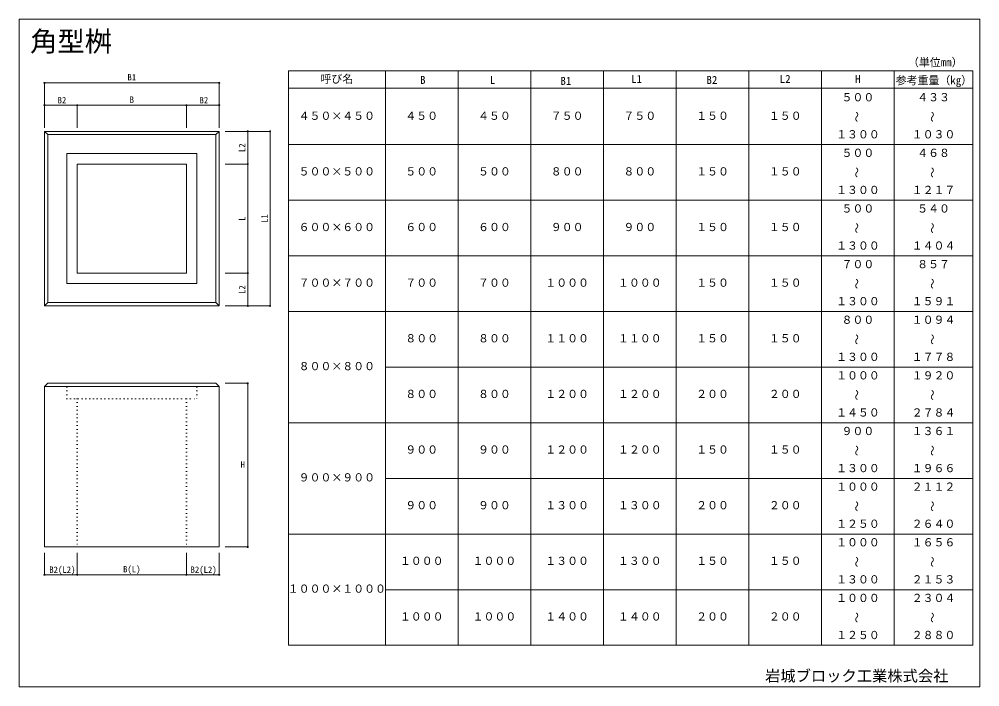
# Model space of a CAD drawing. Units: millimetres, scale not verified. Extents: x 2005 to 6405, y 1440 to 4500.
import ezdxf
from ezdxf.enums import TextEntityAlignment as Align

# ---------------------------------------------------------------- set-up
doc = ezdxf.new("R2010")
doc.units = ezdxf.units.MM
doc.header["$LTSCALE"] = 10
doc.header["$PDMODE"] = 32
doc.header["$PDSIZE"] = 5
doc.linetypes.add('DOTTED', pattern=[1.75, 0.25, -1.5])
doc.layers.add('_0-0_', color=7, linetype='Continuous', lineweight=18)
doc.styles.add('ＭＳ ゴシック', font='')
doc.styles.get('ＭＳ ゴシック').set_extended_font_data('MS Gothic')

msp = doc.modelspace()

# ---------------------------------------------------------------- linework, layer by layer
at = {"layer": '_0-0_'}
for p, q in [((6405, 4500), (2005, 4500)), ((2005, 4500), (2005, 1440)), ((6405, 4500), (6405, 1440)), ((3237.99, 4263.53), (3237.99, 1630.2)), ((3237.99, 4263.53), (6373.07, 4263.53)), ((3682.32, 4263.53), (3682.32, 1630.2)), ((4015.32, 4263.53), (4015.32, 1630.2)), ((4348.32, 4263.53), (4348.32, 1630.2)), ((4681.32, 4263.53), (4681.32, 1630.2)), ((5014.32, 4263.53), (5014.32, 1630.2)), ((5347.32, 4263.53), (5347.32, 1630.2)), ((5680.32, 4263.53), (5680.32, 1630.2)), ((5680.32, 4263.53), (5680.32, 1630.2)), ((6013.32, 1630.2), (6013.32, 4263.53)), ((6373.07, 1630.2), (6373.07, 4263.53)), ((2120.83, 4207.93), (2920.83, 4207.93)), ((2120.83, 4207.93), (2120.83, 4105.23)), ((2920.83, 4207.93), (2920.83, 4105.23)), ((3237.99, 4183.53), (6373.07, 4183.53)), ((2120.83, 4105.23), (2270.83, 4105.23)), ((2120.83, 4105.23), (2120.83, 4002.53)), ((2270.83, 4105.23), (2770.83, 4105.23)), ((2270.83, 4105.23), (2270.83, 4002.53)), ((2770.83, 4105.23), (2920.83, 4105.23)), ((2770.83, 4105.23), (2770.83, 4002.53)), ((2920.83, 4105.23), (2920.83, 4002.53)), ((2120.83, 3985.81), (2120.83, 3185.81)), ((2920.83, 3985.81), (2120.83, 3985.81)), ((2135.83, 3970.81), (2120.83, 3985.81)), ((2135.83, 3970.81), (2135.83, 3200.81)), ((2905.83, 3970.81), (2135.83, 3970.81)), ((2905.83, 3970.81), (2920.83, 3985.81)), ((2905.83, 3200.81), (2905.83, 3970.81)), ((2920.83, 3185.81), (2920.83, 3985.81)), ((3051.58, 3985.81), (2949, 3985.81)), ((3051.58, 3985.81), (3154.28, 3985.81)), ((3051.58, 3985.81), (3051.58, 3835.81)), ((3154.28, 3985.81), (3154.28, 3185.81)), ((3237.99, 3925.2), (6373.07, 3925.2)), ((2818.83, 3883.81), (2222.83, 3883.81)), ((2222.83, 3883.81), (2222.83, 3287.81)), ((2818.83, 3287.81), (2818.83, 3883.81)), ((2770.83, 3835.81), (2270.83, 3835.81)), ((2270.83, 3835.81), (2270.83, 3335.81)), ((2770.83, 3335.81), (2770.83, 3835.81)), ((3051.58, 3835.81), (2949, 3835.81)), ((3051.58, 3835.81), (3051.58, 3335.81)), ((3237.99, 3670.2), (6373.07, 3670.2)), ((3237.99, 3415.2), (6373.07, 3415.2)), ((2270.83, 3335.81), (2770.83, 3335.81)), ((3051.58, 3335.81), (2949, 3335.81)), ((3051.58, 3335.81), (3051.58, 3185.81)), ((2222.83, 3287.81), (2818.83, 3287.81)), ((2135.83, 3200.81), (2120.83, 3185.81)), ((2120.83, 3185.81), (2920.83, 3185.81)), ((2135.83, 3200.81), (2905.83, 3200.81)), ((2905.83, 3200.81), (2920.83, 3185.81)), ((3051.58, 3185.81), (2949, 3185.81)), ((3154.28, 3185.81), (3051.58, 3185.81)), ((3237.99, 3160.2), (6373.07, 3160.2)), ((3681.99, 2905.2), (6373.07, 2905.2)), ((2120.83, 2816.01), (2135.83, 2831.01)), ((2120.83, 2816.01), (2920.83, 2816.01)), ((2120.83, 2816.01), (2120.83, 2081.01)), ((2135.83, 2831.01), (2905.83, 2831.01)), ((2920.83, 2816.01), (2905.83, 2831.01)), ((2920.83, 2816.01), (2920.83, 2081.01)), ((3051.58, 2831.01), (2949, 2831.01)), ((3051.58, 2831.01), (3051.58, 2081.01)), ((3237.99, 2650.2), (6373.07, 2650.2)), ((3681.99, 2395.2), (6373.07, 2395.2)), ((3237.99, 2140.2), (6373.07, 2140.2)), ((2120.83, 2081.01), (2920.83, 2081.01)), ((3051.58, 2081.01), (2949, 2081.01)), ((2120.83, 1953.54), (2120.83, 2053.98)), ((2270.83, 1953.54), (2270.83, 2053.98)), ((2770.83, 1953.54), (2770.83, 2053.98)), ((2920.83, 1953.54), (2920.83, 2053.98)), ((2120.83, 1953.54), (2270.83, 1953.54)), ((2270.83, 1953.54), (2770.83, 1953.54)), ((2770.83, 1953.54), (2920.83, 1953.54)), ((3681.99, 1885.2), (6373.07, 1885.2)), ((3237.99, 1630.2), (6373.07, 1630.2)), ((2005, 1440), (6405, 1440))]:
    msp.add_line(p, q, dxfattribs=at)
at = {"layer": '_0-0_', "linetype": 'DOTTED'}
for p, q in [((2222.83, 2831.01), (2222.83, 2760.01)), ((2818.83, 2831.01), (2818.83, 2760.01)), ((2222.83, 2760.01), (2770.83, 2760.01)), ((2270.83, 2760.01), (2270.83, 2081.01)), ((2770.83, 2760.01), (2818.83, 2760.01)), ((2770.83, 2760.01), (2770.83, 2081.01))]:
    msp.add_line(p, q, dxfattribs=at)
at = {"layer": '_0-0_'}
for p in [(2120.83, 4207.93), (2920.83, 4207.93), (2120.83, 4105.23), (2270.83, 4105.23), (2270.83, 4105.23), (2770.83, 4105.23), (2770.83, 4105.23), (2920.83, 4105.23), (3051.58, 3985.81), (3154.28, 3985.81), (3051.58, 3835.81), (3051.58, 3835.81), (3051.58, 3335.81), (3051.58, 3335.81), (3051.58, 3185.81), (3154.28, 3185.81), (3051.58, 2831.01), (3051.58, 2081.01), (2120.83, 1953.54), (2270.83, 1953.54), (2270.83, 1953.54), (2770.83, 1953.54), (2770.83, 1953.54), (2920.83, 1953.54)]:
    msp.add_point(p, dxfattribs=at)

# ---------------------------------------------------------------- texts
at = {"layer": '_0-0_', "style": 'ＭＳ ゴシック'}
for s, height, p in [('角型桝', 91.64, (2055, 4325)), ('（単位㎜）', 36.66, (6076.07, 4273.05)), ('B1', 29.33, (2500.83, 4210.43)), ('呼び名', 36.66, (3384.99, 4196.87)), ('B', 36.66, (3841.15, 4192.39)), ('L', 36.66, (4160.51, 4192.39)), ('B1', 36.66, (4484.18, 4188.07)), ('L1', 36.66, (4807.86, 4196.7)), ('B2', 36.66, (5153.11, 4192.39)), ('L2', 36.66, (5488.66, 4196.87)), ('H', 36.66, (5834.16, 4196.87)), ('参考重量（㎏）', 36.66, (6019.88, 4190.11)), ('B2', 29.33, (2180.83, 4105.23)), ('B', 29.33, (2510.83, 4107.73)), ('B2', 29.33, (2830.83, 4105.23)), ('５００', 36.66, (5771.82, 4112.7)), ('４３３', 36.66, (6118.2, 4112.7)), ('４５０×４５０', 36.66, (3284.99, 4027.7)), ('４５０', 36.66, (3773.66, 4027.7)), ('４５０', 36.66, (4106.82, 4027.7)), ('７５０', 36.66, (4439.82, 4027.7)), ('７５０', 36.66, (4772.82, 4027.7)), ('１５０', 36.66, (5105.82, 4027.7)), ('１５０', 36.66, (5438.82, 4027.7)), ('１３００', 36.66, (5746.82, 3942.7)), ('１０３０', 36.66, (6093.2, 3942.7)), ('５００', 36.66, (5771.82, 3857.7)), ('４６８', 36.66, (6118.2, 3857.7)), ('５００×５００', 36.66, (3284.99, 3772.7)), ('５００', 36.66, (3773.66, 3772.7)), ('５００', 36.66, (4106.82, 3772.7)), ('８００', 36.66, (4439.82, 3772.7)), ('８００', 36.66, (4772.82, 3772.7)), ('１５０', 36.66, (5105.82, 3772.7)), ('１５０', 36.66, (5438.82, 3772.7)), ('１３００', 36.66, (5746.82, 3687.7)), ('１２１７', 36.66, (6093.2, 3687.7)), ('５００', 36.66, (5771.82, 3602.7)), ('５４０', 36.66, (6118.2, 3602.7)), ('６００×６００', 36.66, (3284.99, 3517.7)), ('６００', 36.66, (3773.66, 3517.7)), ('６００', 36.66, (4106.82, 3517.7)), ('９００', 36.66, (4439.82, 3517.7)), ('９００', 36.66, (4772.82, 3517.7)), ('１５０', 36.66, (5105.82, 3517.7)), ('１５０', 36.66, (5438.82, 3517.7)), ('１３００', 36.66, (5746.82, 3432.7)), ('１４０４', 36.66, (6093.2, 3432.7)), ('７００', 36.66, (5771.82, 3347.7)), ('８５７', 36.66, (6118.2, 3347.7)), ('７００×７００', 36.66, (3284.99, 3262.7)), ('７００', 36.66, (3773.66, 3262.7)), ('７００', 36.66, (4106.82, 3262.7)), ('１０００', 36.66, (4414.82, 3262.7)), ('１０００', 36.66, (4747.82, 3262.7)), ('１５０', 36.66, (5105.82, 3262.7)), ('１５０', 36.66, (5438.82, 3262.7)), ('１３００', 36.66, (5746.82, 3177.7)), ('１５９１', 36.66, (6093.2, 3177.7)), ('８００', 36.66, (5771.82, 3092.7)), ('１０９４', 36.66, (6093.2, 3092.7)), ('８００', 36.66, (3773.66, 3007.7)), ('８００', 36.66, (4106.82, 3007.7)), ('１１００', 36.66, (4414.82, 3007.7)), ('１１００', 36.66, (4747.82, 3007.7)), ('１５０', 36.66, (5105.82, 3007.7)), ('１５０', 36.66, (5438.82, 3007.7)), ('１３００', 36.66, (5746.82, 2922.7)), ('１７７８', 36.66, (6093.2, 2922.7)), ('８００×８００', 36.66, (3284.99, 2880.2)), ('１０００', 36.66, (5746.82, 2837.7)), ('１９２０', 36.66, (6093.2, 2837.7)), ('８００', 36.66, (3773.66, 2752.7)), ('８００', 36.66, (4106.82, 2752.7)), ('１２００', 36.66, (4414.82, 2752.7)), ('１２００', 36.66, (4747.82, 2752.7)), ('２００', 36.66, (5105.82, 2752.7)), ('２００', 36.66, (5438.82, 2752.7)), ('１４５０', 36.66, (5746.82, 2667.7)), ('２７８４', 36.66, (6093.2, 2667.7)), ('９００', 36.66, (5771.82, 2582.7)), ('１３６１', 36.66, (6093.2, 2582.7)), ('９００', 36.66, (3773.66, 2497.7)), ('９００', 36.66, (4106.82, 2497.7)), ('１２００', 36.66, (4414.82, 2497.7)), ('１２００', 36.66, (4747.82, 2497.7)), ('１５０', 36.66, (5105.82, 2497.7)), ('１５０', 36.66, (5438.82, 2497.7)), ('H', 29.33, (3019.08, 2436.01)), ('１３００', 36.66, (5746.82, 2412.7)), ('１９６６', 36.66, (6093.2, 2412.7)), ('９００×９００', 36.66, (3284.99, 2370.2)), ('１０００', 36.66, (5746.82, 2327.7)), ('２１１２', 36.66, (6093.2, 2327.7)), ('９００', 36.66, (3773.66, 2242.7)), ('９００', 36.66, (4106.82, 2242.7)), ('１３００', 36.66, (4414.82, 2242.7)), ('１３００', 36.66, (4747.82, 2242.7)), ('２００', 36.66, (5105.82, 2242.7)), ('２００', 36.66, (5438.82, 2242.7)), ('１２５０', 36.66, (5746.82, 2157.7)), ('２６４０', 36.66, (6093.2, 2157.7)), ('１０００', 36.66, (5746.82, 2072.7)), ('１６５６', 36.66, (6093.2, 2072.7)), ('１０００', 36.66, (3748.66, 1987.7)), ('１０００', 36.66, (4081.82, 1987.7)), ('１３００', 36.66, (4414.82, 1987.7)), ('１３００', 36.66, (4747.82, 1987.7)), ('１５０', 36.66, (5105.82, 1987.7)), ('１５０', 36.66, (5438.82, 1987.7)), ('B2(L2)', 29.33, (2142.83, 1953.54)), ('B(L)', 29.33, (2480.83, 1956.04)), ('B2(L2)', 29.33, (2789.81, 1953.54)), ('１３００', 36.66, (5746.82, 1902.7)), ('２１５３', 36.66, (6093.2, 1902.7)), ('１０００×１０００', 36.66, (3234.99, 1860.2)), ('１０００', 36.66, (5746.82, 1817.7)), ('２３０４', 36.66, (6093.2, 1817.7)), ('１０００', 36.66, (3748.66, 1732.7)), ('１０００', 36.66, (4081.82, 1732.7)), ('１４００', 36.66, (4414.82, 1732.7)), ('１４００', 36.66, (4747.82, 1732.7)), ('２００', 36.66, (5105.82, 1732.7)), ('２００', 36.66, (5438.82, 1732.7)), ('１２５０', 36.66, (5746.82, 1647.7)), ('２８８０', 36.66, (6093.2, 1647.7)), ('岩城ブロック工業株式会社', 51.32, (5421.49, 1448.97))]:
    msp.add_text(s, height=height, dxfattribs=at).set_placement(p, align=Align.BOTTOM_LEFT)
for s, height, p in [('～', 36.66, (5871.82, 4027.7)), ('～', 36.66, (6218.2, 4027.7)), ('L2', 29.33, (3049.08, 3890.81)), ('～', 36.66, (5871.82, 3772.7)), ('～', 36.66, (6218.2, 3772.7)), ('L', 29.33, (3049.08, 3575.81)), ('L1', 29.33, (3151.78, 3565.81)), ('～', 36.66, (5871.82, 3517.7)), ('～', 36.66, (6218.2, 3517.7)), ('～', 36.66, (5871.82, 3262.7)), ('～', 36.66, (6218.2, 3262.7)), ('L2', 29.33, (3049.08, 3240.81)), ('～', 36.66, (5871.82, 3007.7)), ('～', 36.66, (6218.2, 3007.7)), ('～', 36.66, (5871.82, 2752.7)), ('～', 36.66, (6218.2, 2752.7)), ('～', 36.66, (5871.82, 2497.7)), ('～', 36.66, (6218.2, 2497.7)), ('～', 36.66, (5871.82, 2242.7)), ('～', 36.66, (6218.2, 2242.7)), ('～', 36.66, (5871.82, 1987.7)), ('～', 36.66, (6218.2, 1987.7)), ('～', 36.66, (5871.82, 1732.7)), ('～', 36.66, (6218.2, 1732.7))]:
    msp.add_text(s, height=height, rotation=90, dxfattribs=at).set_placement(p, align=Align.BOTTOM_LEFT)

doc.saveas('drawing.dxf')
